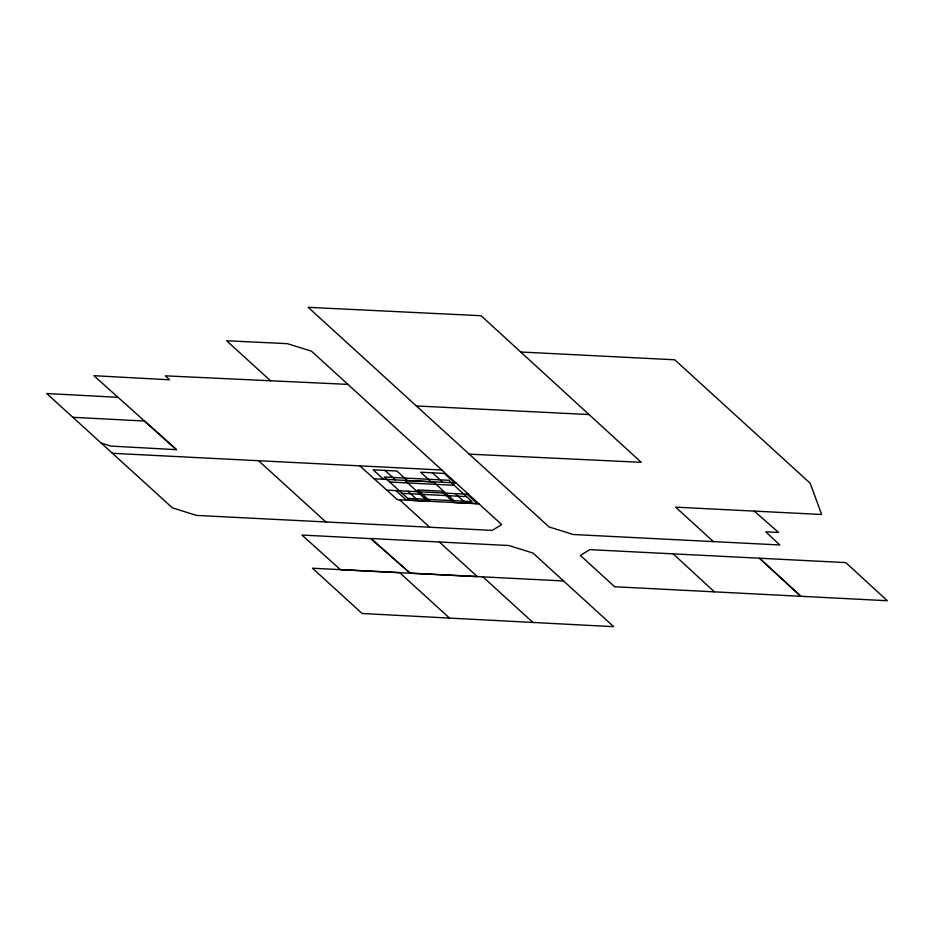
<?xml version="1.0" encoding="UTF-8"?>
<svg xmlns="http://www.w3.org/2000/svg" width="934" height="934" viewBox="0 0 934 934"><rect width="100%" height="100%" fill="white"/><g stroke="black" fill="none" stroke-linecap="round" stroke-linejoin="round"><path stroke-width="1.4" d="M347.927 384.388L165.248 375.83L169.591 379.799L93.867 375.69L176.491 449.663L110.784 446.078L101.152 443.055L46.7 393.518L118.046 397.335M469.253 454.157L641.226 462.318L481.092 315.727L308.173 307.321L549.11 526.974L573.219 534.505L779.797 544.966L765.763 531.82L778.594 532.485L754.298 511.108M112.407 453.294L441.864 470.024M520.728 352.001L674.745 359.788L810.163 483.217L821.64 514.494L675.632 507.15L713.413 541.615M416.342 405.951L589.074 414.544M478.862 503.753L397.324 499.678L360.115 466.124M101.152 443.055L172.416 507.886L196.525 515.405L492.241 530.395L501.686 524.569L311.466 351.161L287.322 343.665L226.588 340.747L270.533 380.757M439.365 542.012L477.286 576.593L410.166 573.184L370.81 538.521L508.843 545.526L532.952 553.056L613.708 626.679L362.147 613.51L312.458 568.234L399.694 572.659L449.511 618.086M673.145 553.85L589.821 549.636L580.364 555.461L614.665 586.739L887.3 600.725L845.807 562.595L673.145 553.85L714.393 591.852M563.564 580.948L340.431 569.658L301.962 535.054L370.996 538.614L410.166 573.184M374.172 478.803L456.049 482.948M389.723 482.014L454.122 485.283M386.758 490.152L468.494 494.296M402.169 493.362L466.568 496.619M72.829 417.288L144.501 421.036L176.491 449.663M259.162 461.268L325.873 521.978M454.683 482.89L444.315 473.433L420.604 472.23L430.971 481.687M467.128 494.226L477.496 503.683L453.772 502.48L441.338 491.144L417.626 489.941L430.06 501.278L406.337 500.075L395.969 490.619M432.454 472.826L442.821 482.283M455.267 493.631L465.634 503.076M454.076 500.717L433.446 481.897L405.076 480.543L425.624 499.27M407.247 480.485L396.88 471.028L373.168 469.825L383.535 479.282M385.018 470.421L395.386 479.878M407.831 491.226L418.198 500.671M399.612 499.795L429.64 527.22M482.913 576.873L532.917 622.453M448.635 480.274L384.248 477.017L407.656 498.359L472.044 501.628L448.635 480.274M800.777 596.277L759.494 558.228L800.812 596.289"/></g></svg>
